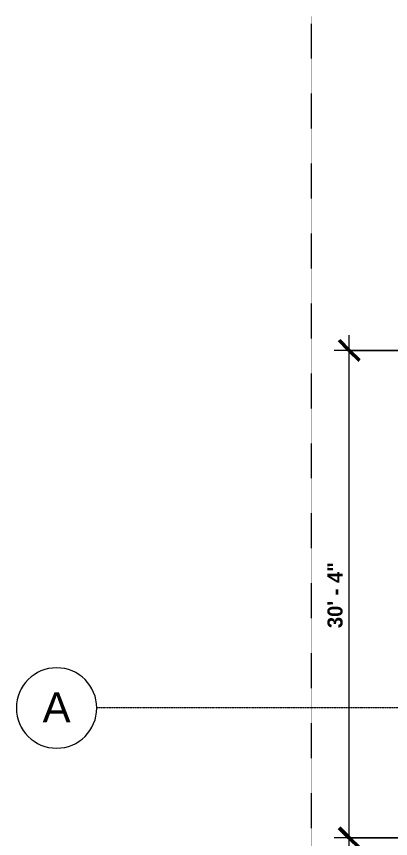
# Model space of a CAD drawing. Header units: inches. Extents: x -4292 to -464, y 9706 to 12474.
# Drawn here: x -4292 to -4013, y 11750 to 12363 of the extents above; entities that cross this region are included whole.
import ezdxf

# ---------------------------------------------------------------- set-up
doc = ezdxf.new("R2010")
doc.units = ezdxf.units.IN
doc.header["$MEASUREMENT"] = 0
doc.linetypes.add('Aligning Line 1_8_', pattern=[0.25, 0.125, -0.125])
doc.linetypes.add('Grid Line 1_2_', pattern=[0.875, 0.5, -0.125, 0.125, -0.125])
for name, color, linetype, lineweight in [('A-ANNO-DIMS', 211, 'Continuous', 9), ('A-ANNO-DIMS-120', 211, 'Continuous', 9), ('G-ANNO-SYMB-1', 147, 'Aligning Line 1_8_', 9), ('S-GRID-1', 1, 'Grid Line 1_2_', 9), ('S-GRID-IDEN', 1, 'Continuous', 9), ('S-GRID-IDEN-1', 147, 'Continuous', 9)]:
    doc.layers.add(name, color=color, linetype=linetype, lineweight=lineweight)
doc.styles.add('Arial', font='arial.ttf', dxfattribs={"height": 22.5})
doc.styles.add('Century Gothic_B', font='GOTHICB.TTF', dxfattribs={"height": 11.25})
doc.dimstyles.new('OD__1__Tol__', dxfattribs={"dimscale": 12, "dimtxt": 11.746893, "dimasz": 1.25, "dimexe": 0.9375, "dimexo": 0.625, "dimgap": 0.15625, "dimtad": 1, "dimdec": 0, "dimzin": 3, "dimdsep": 46, "dimlunit": 4, "dimtxsty": 'Century Gothic_B', "dimblk1": 'OBLIQUE', "dimblk2": 'OBLIQUE', "dimsah": 1, "dimcen": 0.09, "dimdle": 0.9375, "dimazin": 0, "dimtfac": 1, "dimtdec": 4, "dimtix": 1, "dimtmove": 0, "dimatfit": 3, "dimfxl": 1, "dimtvp": 1, "dimtfill": 1, "dimfrac": 2, "dimtolj": 1, "dimtzin": 0, "dimarcsym": 2})

# ---------------------------------------------------------------- blocks, each defined once
blk = doc.blocks.new('DIMBLOCK21-FLOOR PLAN - 3RD FLOOR')
at = {"layer": 'A-ANNO-DIMS-120', "lineweight": 50}
for p, q in [((-4043.68, 11750.19), (-4051.18, 11757.69)), ((-4043.68, 11750.19), (-4036.18, 11742.69)), ((-4043.68, 11545.18), (-4051.18, 11552.68)), ((-4043.68, 11545.18), (-4036.18, 11537.68))]:
    blk.add_line(p, q, dxfattribs=at)
at = {"layer": 'A-ANNO-DIMS-120'}
for p, q in [((-3859.97, 11750.19), (-4054.93, 11750.19)), ((-4043.68, 11545.18), (-4043.68, 11750.19)), ((-4043.68, 11750.19), (-3859.97, 11750.19)), ((-3828.22, 11545.18), (-4054.93, 11545.18)), ((-4043.68, 11545.18), (-3828.22, 11545.18))]:
    blk.add_line(p, q, dxfattribs=at)
at = {"layer": 'A-ANNO-DIMS-120', "color": 0, "insert": (-4059.97, 11622.32), "char_height": 11.25, "width": 60.8601, "attachment_point": 1, "rotation": 90, "line_spacing_factor": 0.984502, "style": 'Century Gothic_B', "bg_fill": 3, "box_fill_scale": 1.25, "bg_fill_color": 256, "bg_fill_true_color": 13158600, "bg_fill_transparency": 0}
blk.add_mtext('17\' - 1"', dxfattribs=at)
blk = doc.blocks.new('_Oblique')
at = {"color": 0, "linetype": 'ByBlock', "lineweight": -2}
blk.add_line((-0.5, -0.5), (0.5, 0.5), dxfattribs=at)
blk = doc.blocks.new('DIMBLOCK22-FLOOR PLAN - 3RD FLOOR')
at = {"layer": 'A-ANNO-DIMS-120', "lineweight": 50}
for p, q in [((-4043.68, 12114.15), (-4051.18, 12121.65)), ((-4043.68, 12114.15), (-4036.18, 12106.65)), ((-4043.68, 11750.19), (-4051.18, 11757.69)), ((-4043.68, 11750.19), (-4036.18, 11742.69))]:
    blk.add_line(p, q, dxfattribs=at)
at = {"layer": 'A-ANNO-DIMS-120'}
for p, q in [((-4043.68, 11750.19), (-4043.68, 12125.4)), ((-3863.79, 12114.15), (-4054.93, 12114.15)), ((-4043.68, 12114.15), (-3863.79, 12114.15)), ((-3859.97, 11750.19), (-4054.93, 11750.19)), ((-4043.68, 11750.19), (-3859.97, 11750.19))]:
    blk.add_line(p, q, dxfattribs=at)
at = {"layer": 'A-ANNO-DIMS-120', "color": 0, "insert": (-4059.97, 11906.81), "char_height": 11.25, "width": 60.8601, "attachment_point": 1, "rotation": 90, "line_spacing_factor": 0.984502, "style": 'Century Gothic_B', "bg_fill": 3, "box_fill_scale": 1.25, "bg_fill_color": 256, "bg_fill_true_color": 13158600, "bg_fill_transparency": 0}
blk.add_mtext('30\' - 4"', dxfattribs=at)

msp = doc.modelspace()

# ---------------------------------------------------------------- linework, layer by layer
at = {"layer": 'G-ANNO-SYMB-1'}
msp.add_line((-4071.96, 9706.24), (-4071.96, 12363.38), dxfattribs=at)
at = {"layer": 'S-GRID-IDEN-1'}
for start, end in [(90, 270), (270, 90)]:
    msp.add_arc((-4262.19, 11847.19), 30, start, end, dxfattribs=at)

# ---------------------------------------------------------------- texts
at = {"layer": 'S-GRID-IDEN', "insert": (-4272.7, 11858.92), "char_height": 22.5, "width": 25.3762, "attachment_point": 1, "style": 'Arial'}
msp.add_mtext('A', dxfattribs=at)

# ---------------------------------------------------------------- dimensions: what is measured, and where the dimension line sits
at = {"layer": 'A-ANNO-DIMS'}
dim = msp.add_linear_dim(base=(-4043.68, 11750.19), p1=(-3820.72, 11545.18), p2=(-3852.47, 11750.19), angle=90, dimstyle='OD__1__Tol__', override={"dimpost": '<>', "dimfxl": 207.456472}, dxfattribs=at)
dim.commit()
dim.dimension.update_dxf_attribs({"geometry": 'DIMBLOCK21-FLOOR PLAN - 3RD FLOOR', "text_midpoint": (-4051.32, 11647.68)})

# ---------------------------------------------------------------- next in the draw order: dimensions: what is measured, and where the dimension line sits
dim = msp.add_linear_dim(base=(-4043.68, 12114.15), p1=(-3852.47, 11750.19), p2=(-3856.29, 12114.15), angle=90, dimstyle='OD__1__Tol__', override={"dimpost": '<>', "dimfxl": 363.982467}, dxfattribs=at)
dim.commit()
dim.dimension.update_dxf_attribs({"geometry": 'DIMBLOCK22-FLOOR PLAN - 3RD FLOOR', "text_midpoint": (-4051.46, 11932.17)})

# ---------------------------------------------------------------- next in the draw order: linework, layer by layer
at = {"layer": 'S-GRID-1'}
msp.add_line((-464.45, 11847.19), (-4232.19, 11847.19), dxfattribs=at)

doc.saveas('drawing.dxf')
